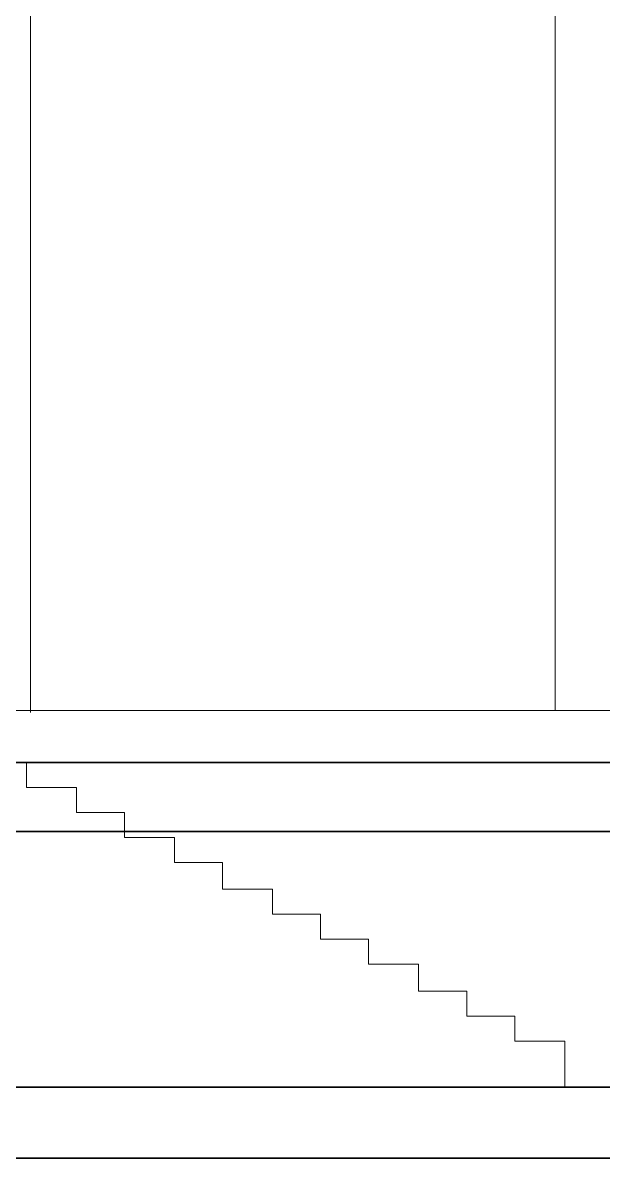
# Model space of a CAD drawing. Header units: millimetres. Extents: x -1.1 to 32, y -0.3 to 34.4.
# Drawn here: x 20.75 to 25.02, y -0.29 to 8.07 of the extents above; entities that cross this region are included whole.
import ezdxf

# ---------------------------------------------------------------- set-up
doc = ezdxf.new("R2010")
doc.units = ezdxf.units.MM
doc.layers.add('PDF_Geometría', color=7, linetype='Continuous')

msp = doc.modelspace()

# ---------------------------------------------------------------- linework, layer by layer
at = {"layer": 'PDF_Geometría', "lineweight": 35}
for points in [[(18.4115, 13.8648), (29.1278, 13.8648), (29.1278, 11.5574), (29.1278, 11.4441), (29.1278, 10.8212), (29.1278, 10.6372), (29.1278, 9.2357), (29.1278, 9.0942), (29.1278, 7.9192), (29.1278, 7.5794), (29.1278, 2.6247), (20.7756, 2.6247), (13.5842, 2.6247)], [(31.9591, -0.2914), (0.2773, -0.2914), (0.2773, 0.2323), (0.7586, 0.2323), (1.1126, 0.2323), (1.2824, 0.2323), (1.877, 0.2323), (3.6182, 0.2323), (3.6182, 2.1151), (3.6182, 2.6247), (4.2836, 2.6247), (4.595, 2.6247), (6.8175, 2.6247), (7.4829, 2.6247), (11.2768, 2.6247), (11.9138, 2.6247), (13.5701, 2.6247)]]:
    msp.add_lwpolyline(points, dxfattribs=at)
at = {"layer": 'PDF_Geometría', "color": 252, "lineweight": 9, "true_color": 0x979797}
for points in [[(20.8039, 2.9928), (20.8039, 10.6372)], [(24.6686, 3.007), (24.6686, 10.6372)], [(20.7756, 2.6247), (20.7756, 2.4407), (21.1437, 2.4407), (21.1437, 2.2567), (21.4976, 2.2567), (21.4976, 2.1151), (21.4976, 2.0727), (21.8656, 2.0727), (21.8656, 1.8886), (22.2195, 1.8886), (22.2195, 1.6904), (22.5876, 1.6904), (22.5876, 1.5064), (22.9415, 1.5064), (22.9415, 1.3224), (23.2954, 1.3224), (23.2954, 1.1383), (23.6635, 1.1383), (23.6635, 0.9402), (24.0174, 0.9402), (24.0174, 0.7561), (24.3713, 0.7561), (24.3713, 0.5721), (24.7394, 0.5721), (24.7394, 0.2323)]]:
    msp.add_lwpolyline(points, dxfattribs=at)
at = {"layer": 'PDF_Geometría', "color": 12, "lineweight": 9, "true_color": 0xcc0000}
msp.add_lwpolyline([(29.0995, 3.007), (14.8866, 3.007), (14.8724, 2.6389)], dxfattribs=at)
at = {"layer": 'PDF_Geometría', "lineweight": 35}
msp.add_lwpolyline([(21.4976, 2.1151), (29.1278, 2.1151), (29.1136, 0.2323), (24.7394, 0.2323), (3.8872, 0.2323), (3.8872, 2.1151)], close=True, dxfattribs=at)

doc.saveas('drawing.dxf')
